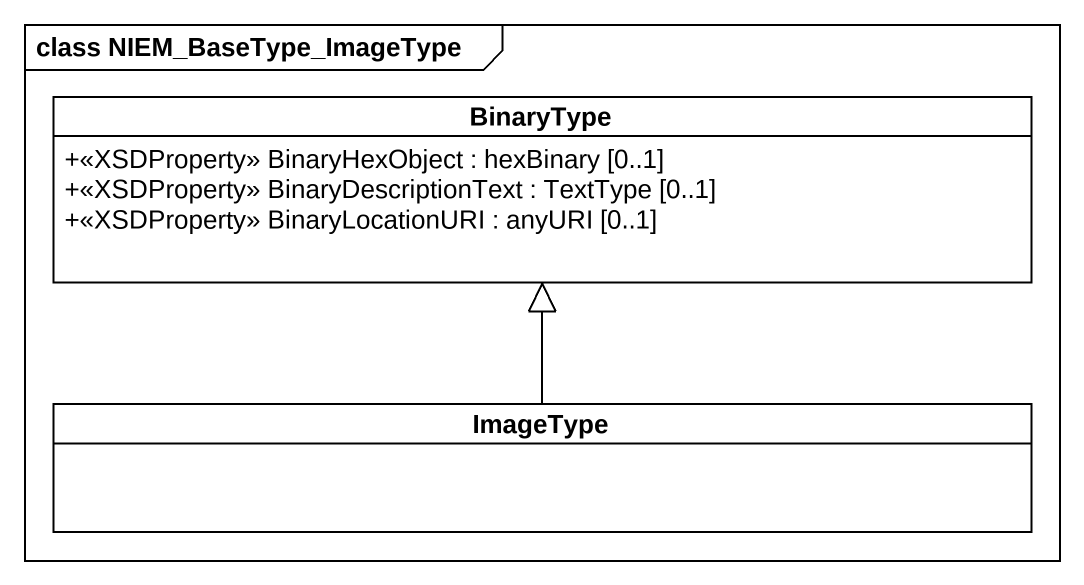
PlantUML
@startuml
mainframe class NIEM_BaseType_ImageType
hide circle
hide empty members
skinparam classAttributeIconSize 0
class BinaryType {
  +<<XSDProperty>> BinaryHexObject : hexBinary [0..1]
  +<<XSDProperty>> BinaryDescriptionText : TextType [0..1]
  +<<XSDProperty>> BinaryLocationURI : anyURI [0..1]
}
class ImageType
ImageType -up-|> BinaryType
@enduml
